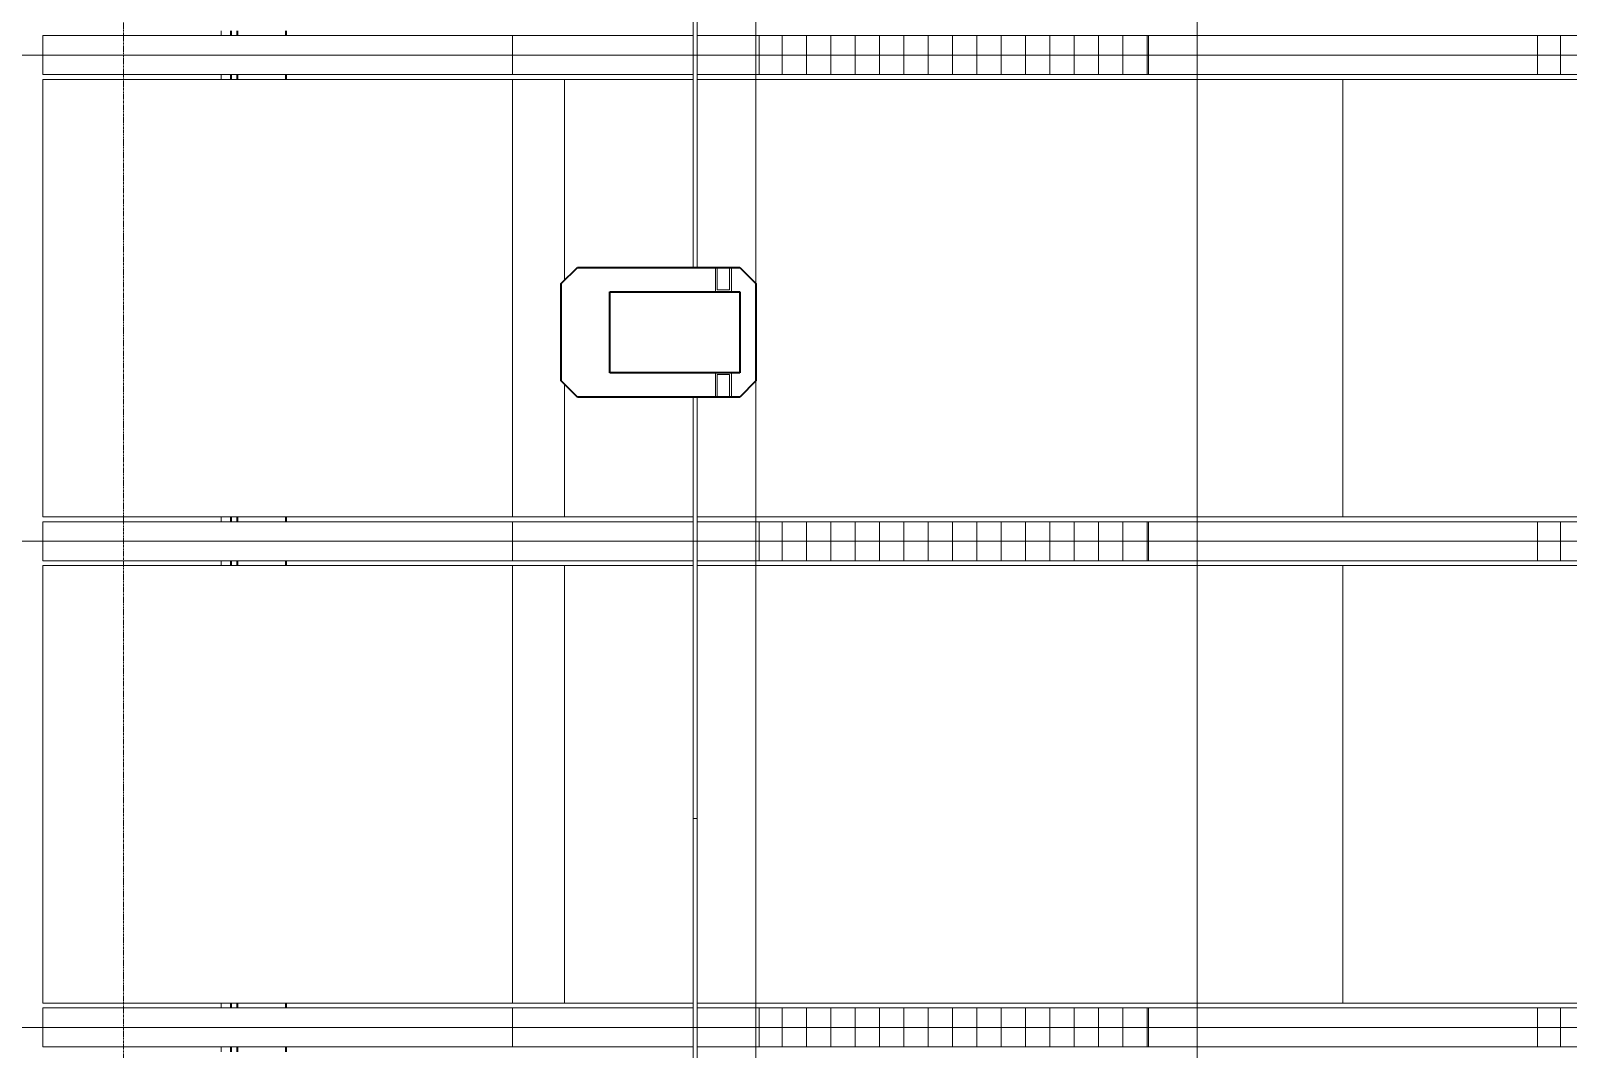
# Model space of a CAD drawing. Header units: millimetres. Extents: x -672391 to -598136, y -134 to 46410.
# Drawn here: x -633203 to -628463, y 26747 to 29889 of the extents above; entities that cross this region are included whole.
import ezdxf

# ---------------------------------------------------------------- set-up
doc = ezdxf.new("R2010")
doc.units = ezdxf.units.MM
doc.linetypes.add('DPA_Grid _ Level 100', pattern=[10, 5.5, -1.6, 1.3, -1.6])
doc.linetypes.add('DPA_Hidden 50', pattern=[3, 2, -1])
for name, color, linetype, lineweight in [('A-ANNO-NOTE', 3, 'Continuous', 25), ('A-COLS-E', 1, 'Continuous', 35), ('A-COLS-HDLN', 2, 'Continuous', 9), ('A-DETL', 1, 'Continuous', 70), ('A-GLAZ-CURT', 2, 'Continuous', 9), ('A-GLAZ-CWMG', 2, 'Continuous', 35), ('S-GRID', 251, 'Continuous', 9)]:
    doc.layers.add(name, color=color, linetype=linetype, lineweight=lineweight)

# ---------------------------------------------------------------- blocks, each defined once
blk = doc.blocks.new('DPA_Rectangular - 250 x 400 mm-11952625-4212-01 ENLARGED ENTRANCE 2 GROUND LEVEL - REFLECTED CEILING PLAN')
at = {"layer": 'A-COLS-E'}
for p, q in [((-200, -125), (-200, 125)), ((-200, 125), (200, 125)), ((200, 125), (200, -125)), ((200, -125), (-200, -125))]:
    blk.add_line(p, q, dxfattribs=at)
blk = doc.blocks.new('DPA_Rectangular Tuscan Column - Rectangular Tuscan Column-V20-4212-01 ENLARGED ENTRANCE 2 GROUND LEVEL - REFLECTED CEILING PLAN')
at = {"layer": 'A-COLS-E'}
for p, q in [((-200, 250), (-150, 300)), ((-150, 300), (150, 300)), ((150, 300), (200, 250)), ((-200, -250), (-200, 250)), ((200, 250), (200, -250)), ((-150, -300), (-200, -250)), ((200, -250), (150, -300)), ((150, -300), (-150, -300))]:
    blk.add_line(p, q, dxfattribs=at)
at = {"layer": 'A-COLS-HDLN'}
for p, q in [((-125, 250), (125, 250)), ((-125, -150), (-125, 250)), ((125, 250), (125, -150)), ((-200, 225), (-125, 225)), ((-200, 219), (-200, 225)), ((-131, 219), (-200, 219)), ((-131, 181), (-131, 219)), ((-125, 225), (-125, 175)), ((125, 225), (200, 225)), ((125, 175), (125, 225)), ((131, 219), (131, 181)), ((200, 219), (131, 219)), ((200, 225), (200, 219)), ((-200, 181), (-131, 181)), ((-200, 175), (-200, 181)), ((-125, 175), (-200, 175)), ((200, 175), (125, 175)), ((131, 181), (200, 181)), ((200, 181), (200, 175)), ((125, -150), (-125, -150))]:
    blk.add_line(p, q, dxfattribs=at)
blk = doc.blocks.new('System Panel - Entrance Glazed 12mm-14709534-4212-01 ENLARGED ENTRANCE 2 GROUND LEVEL - REFLECTED CEILING PLAN')
at = {"layer": 'A-GLAZ-CURT'}
for p, q in [((-850, -6), (-850, 6)), ((-850, 6), (450, 6)), ((850, 6), (850, -6)), ((450, -6), (-850, -6))]:
    blk.add_line(p, q, dxfattribs=at)
blk = doc.blocks.new('System Panel - Entrance Glazed 12mm-14709533-4212-01 ENLARGED ENTRANCE 2 GROUND LEVEL - REFLECTED CEILING PLAN')
at = {"layer": 'A-GLAZ-CURT'}
for p, q in [((-650, -6), (-650, 6)), ((-650, 6), (650, 6)), ((650, 6), (650, -6)), ((650, -6), (-650, -6))]:
    blk.add_line(p, q, dxfattribs=at)
blk = doc.blocks.new('DPA_CP_Entrance Canopy Lower - Depth 4200-V36-4212-01 ENLARGED ENTRANCE 2 GROUND LEVEL - REFLECTED CEILING PLAN')
at = {"layer": 'A-GLAZ-CURT'}
for p, q in [((-633165.5, 31314), (-634635.6, 31314)), ((-634635.6, 29814), (-634635.6, 31314)), ((-633365.5, 31314), (-633165.5, 31314)), ((-633165.5, 31314), (-633365.5, 31314)), ((-633165.5, 31314), (-633365.5, 31314)), ((-633365.5, 31314), (-633165.5, 31314)), ((-633365.5, 31314), (-633165.5, 31314)), ((-634835.6, 31239.2), (-634835.6, 31254.2)), ((-634835.6, 31239.2), (-634835.6, 31254.2)), ((-634635.6, 31239.2), (-634635.6, 31252)), ((-632615.5, 31239.1), (-632615.5, 31254.1)), ((-632615.5, 31239.1), (-632615.5, 31254.1)), ((-634835.6, 29874.2), (-634835.6, 29889.2)), ((-634835.6, 29874.2), (-634835.6, 29889.2)), ((-634635.6, 29874.2), (-634635.6, 29889.2)), ((-632615.5, 29874.1), (-632615.5, 29889.1)), ((-632615.5, 29874.1), (-632615.5, 29889.1)), ((-634635.6, 29814), (-633165.5, 29814)), ((-633365.5, 29814), (-633165.5, 29814)), ((-633165.5, 29814), (-633365.5, 29814)), ((-633165.5, 29814), (-633365.5, 29814)), ((-633365.5, 29814), (-633165.5, 29814)), ((-633165.5, 29814), (-633365.5, 29814))]:
    blk.add_line(p, q, dxfattribs=at)
blk = doc.blocks.new('DPA_CP_Entrance Canopy Lower - Depth 4200-V37-4212-01 ENLARGED ENTRANCE 2 GROUND LEVEL - REFLECTED CEILING PLAN')
at = {"layer": 'A-GLAZ-CURT'}
for p, q in [((-633165.5, 29814), (-634635.6, 29814)), ((-634635.6, 28314), (-634635.6, 29814)), ((-633365.5, 29814), (-633165.5, 29814)), ((-633165.5, 29814), (-633365.5, 29814)), ((-633165.5, 29814), (-633365.5, 29814)), ((-633365.5, 29814), (-633165.5, 29814)), ((-633365.5, 29814), (-633165.5, 29814)), ((-634835.6, 29739.2), (-634835.6, 29754.2)), ((-634835.6, 29739.2), (-634835.6, 29754.2)), ((-634635.6, 29739.2), (-634635.6, 29754.2)), ((-632615.5, 29739.1), (-632615.5, 29754.1)), ((-632615.5, 29739.1), (-632615.5, 29754.1)), ((-634835.6, 28374.2), (-634835.6, 28389.2)), ((-634835.6, 28374.2), (-634835.6, 28389.2)), ((-634635.6, 28374.2), (-634635.6, 28389.2)), ((-632615.5, 28374.1), (-632615.5, 28389.1)), ((-632615.5, 28374.1), (-632615.5, 28389.1)), ((-634635.6, 28314), (-633165.5, 28314)), ((-633365.5, 28314), (-633165.5, 28314)), ((-633165.5, 28314), (-633365.5, 28314)), ((-633165.5, 28314), (-633365.5, 28314)), ((-633365.5, 28314), (-633165.5, 28314)), ((-633165.5, 28314), (-633365.5, 28314))]:
    blk.add_line(p, q, dxfattribs=at)
blk = doc.blocks.new('DPA_CP_Entrance Canopy Lower - Depth 4200-V35-4212-01 ENLARGED ENTRANCE 2 GROUND LEVEL - REFLECTED CEILING PLAN')
at = {"layer": 'A-GLAZ-CURT'}
for p, q in [((-633165.5, 32814), (-634635.6, 32814)), ((-634635.6, 31314), (-634635.6, 32814)), ((-633365.5, 32814), (-633165.5, 32814)), ((-633165.5, 32814), (-633365.5, 32814)), ((-633165.5, 32814), (-633365.5, 32814)), ((-633365.5, 32814), (-633165.5, 32814)), ((-633365.5, 32814), (-633165.5, 32814)), ((-634835.6, 32739.2), (-634835.6, 32754.2)), ((-634835.6, 32739.2), (-634835.6, 32754.2)), ((-632615.5, 32739.1), (-632615.5, 32754.1)), ((-632615.5, 32739.1), (-632615.5, 32754.1)), ((-634635.6, 32739.2), (-634635.6, 32754)), ((-634835.6, 31374.2), (-634835.6, 31389.2)), ((-634835.6, 31374.2), (-634835.6, 31389.2)), ((-634635.6, 31372), (-634635.6, 31389.2)), ((-632615.5, 31374.1), (-632615.5, 31389.1)), ((-632615.5, 31374.1), (-632615.5, 31389.1)), ((-634635.6, 31314), (-633165.5, 31314)), ((-633365.5, 31314), (-633165.5, 31314)), ((-633165.5, 31314), (-633365.5, 31314)), ((-633165.5, 31314), (-633365.5, 31314)), ((-633365.5, 31314), (-633165.5, 31314)), ((-633165.5, 31314), (-633365.5, 31314))]:
    blk.add_line(p, q, dxfattribs=at)
blk = doc.blocks.new('Rectangular Mullion - Entrance Louver Top-V43-4212-01 ENLARGED ENTRANCE 2 GROUND LEVEL - REFLECTED CEILING PLAN')
at = {"layer": 'A-GLAZ-CWMG'}
for p, q in [((-632585.5, 26874.1), (-632585.5, 26889.1)), ((-632585.5, 26874.1), (-632585.5, 26889.1)), ((-632565.5, 26874.1), (-632565.5, 26889.1)), ((-632565.5, 26874.1), (-632565.5, 26889.1)), ((-632415.5, 26874.1), (-632415.5, 26889.1)), ((-632415.5, 26874.1), (-632415.5, 26889.1)), ((-632585.5, 26739.1), (-632585.5, 26754.1)), ((-632585.5, 26739.1), (-632585.5, 26754.1)), ((-632565.5, 26739.1), (-632565.5, 26754.1)), ((-632565.5, 26739.1), (-632565.5, 26754.1)), ((-632415.5, 26739.1), (-632415.5, 26754.1)), ((-632415.5, 26739.1), (-632415.5, 26754.1))]:
    blk.add_line(p, q, dxfattribs=at)
blk = doc.blocks.new('Rectangular Mullion - Entrance Louver Top-V44-4212-01 ENLARGED ENTRANCE 2 GROUND LEVEL - REFLECTED CEILING PLAN')
at = {"layer": 'A-GLAZ-CWMG'}
for p, q in [((-632585.5, 28374.1), (-632585.5, 28389.1)), ((-632585.5, 28374.1), (-632585.5, 28389.1)), ((-632565.5, 28374.1), (-632565.5, 28389.1)), ((-632565.5, 28374.1), (-632565.5, 28389.1)), ((-632415.5, 28374.1), (-632415.5, 28389.1)), ((-632415.5, 28374.1), (-632415.5, 28389.1)), ((-632585.5, 28239.1), (-632585.5, 28254.1)), ((-632585.5, 28239.1), (-632585.5, 28254.1)), ((-632565.5, 28239.1), (-632565.5, 28254.1)), ((-632565.5, 28239.1), (-632565.5, 28254.1)), ((-632415.5, 28239.1), (-632415.5, 28254.1)), ((-632415.5, 28239.1), (-632415.5, 28254.1))]:
    blk.add_line(p, q, dxfattribs=at)
blk = doc.blocks.new('Rectangular Mullion - Entrance Louver Top-V45-4212-01 ENLARGED ENTRANCE 2 GROUND LEVEL - REFLECTED CEILING PLAN')
at = {"layer": 'A-GLAZ-CWMG'}
for p, q in [((-632585.5, 29874.1), (-632585.5, 29889.1)), ((-632585.5, 29874.1), (-632585.5, 29889.1)), ((-632565.5, 29874.1), (-632565.5, 29889.1)), ((-632565.5, 29874.1), (-632565.5, 29889.1)), ((-632415.5, 29874.1), (-632415.5, 29889.1)), ((-632415.5, 29874.1), (-632415.5, 29889.1)), ((-632585.5, 29739.1), (-632585.5, 29754.1)), ((-632585.5, 29739.1), (-632585.5, 29754.1)), ((-632565.5, 29739.1), (-632565.5, 29754.1)), ((-632565.5, 29739.1), (-632565.5, 29754.1)), ((-632415.5, 29739.1), (-632415.5, 29754.1)), ((-632415.5, 29739.1), (-632415.5, 29754.1))]:
    blk.add_line(p, q, dxfattribs=at)
blk = doc.blocks.new('DPA_CP_Metal Ceiling Panel - Vertical Panel Entrance-12683665-4212-01 ENLARGED ENTRANCE 2 GROUND LEVEL - REFLECTED CEILING PLAN')
at = {"layer": 'A-GLAZ-CURT'}
for p, q in [((-629757.4, 19374.1), (-629757.4, 19254.1)), ((-629757.4, 19374.1), (-628557.4, 19374.1)), ((-629757.4, 19374.1), (-628557.4, 19374.1)), ((-629757.4, 19254.1), (-629757.4, 19374.1)), ((-629757.4, 19374.1), (-629757.4, 19254.1)), ((-628557.4, 19374.1), (-629757.4, 19374.1)), ((-628557.4, 19374.1), (-628557.4, 19254.1)), ((-628557.4, 19374.1), (-628557.4, 19254.1)), ((-628557.4, 19254.1), (-628557.4, 19374.1)), ((-629757.4, 19254.1), (-628557.4, 19254.1)), ((-628557.4, 19254.1), (-629757.4, 19254.1)), ((-629757.4, 19254.1), (-628557.4, 19254.1))]:
    blk.add_line(p, q, dxfattribs=at)
blk = doc.blocks.new('DPA_CP_Metal Ceiling Luminaire - Linear Luminaire Entrance-V52-4212-01 ENLARGED ENTRANCE 2 GROUND LEVEL - REFLECTED CEILING PLAN')
at = {"layer": 'A-GLAZ-CURT'}
h = blk.add_hatch(dxfattribs=at)
h.set_pattern_fill('FP_6', color=256, style=0, pattern_type=2)
h.set_pattern_definition([(270, (-627736.53, 17847.804), (-75, -5e-15), [])])
h.paths.add_polyline_path([(-628557.4, 19254.1), (-627357.4, 19254.1), (-627357.4, 19374.1), (-628557.4, 19374.1)])
for p, q in [((-628557.4, 19374.1), (-627357.4, 19374.1)), ((-628557.4, 19254.1), (-628557.4, 19374.1)), ((-628557.4, 19374.1), (-628557.4, 19254.1)), ((-627357.4, 19374.1), (-628557.4, 19374.1)), ((-627357.4, 19374.1), (-627357.4, 19254.1)), ((-627357.4, 19254.1), (-627357.4, 19374.1)), ((-627357.4, 19254.1), (-628557.4, 19254.1)), ((-628557.4, 19254.1), (-627357.4, 19254.1))]:
    blk.add_line(p, q, dxfattribs=at)
blk = doc.blocks.new('System Panel - DPA-AR_Metal Ceiling Rectangular Panel-12707631-4212-01 ENLARGED ENTRANCE 2 GROUND LEVEL - REFLECTED CEILING PLAN')
at = {"layer": 'A-GLAZ-CURT'}
for p, q in [((-631717.4, 19374.1), (-631160.4, 19374.1)), ((-631717.4, 19254.1), (-631717.4, 19374.1)), ((-631717.4, 19374.1), (-631717.4, 19254.1)), ((-631160.4, 19374.1), (-631717.4, 19374.1)), ((-631148.4, 19374.1), (-630957.4, 19374.1)), ((-630957.4, 19374.1), (-631148.4, 19374.1)), ((-630957.4, 19374.1), (-630957.4, 19254.1)), ((-630957.4, 19254.1), (-630957.4, 19374.1)), ((-631160.4, 19254.1), (-631717.4, 19254.1)), ((-631717.4, 19254.1), (-631160.4, 19254.1)), ((-630957.4, 19254.1), (-631148.4, 19254.1)), ((-631148.4, 19254.1), (-630957.4, 19254.1))]:
    blk.add_line(p, q, dxfattribs=at)
blk = doc.blocks.new('System Panel - DPA-AR_Metal Ceiling Rectangular Panel-V55-4212-01 ENLARGED ENTRANCE 2 GROUND LEVEL - REFLECTED CEILING PLAN')
at = {"layer": 'A-GLAZ-CURT'}
for p, q in [((-631557.4, 20889.1), (-631557.4, 22239.1)), ((-631557.4, 22239.1), (-631160.4, 22239.1)), ((-631160.4, 22239.1), (-631557.4, 22239.1)), ((-631557.4, 22239.1), (-631557.4, 20889.1)), ((-631148.4, 22239.1), (-629157.4, 22239.1)), ((-629157.4, 22239.1), (-631148.4, 22239.1)), ((-629157.4, 22239.1), (-629157.4, 20889.1)), ((-629157.4, 20889.1), (-629157.4, 22239.1)), ((-631160.4, 20889.1), (-631557.4, 20889.1)), ((-631557.4, 20889.1), (-631160.4, 20889.1)), ((-629157.4, 20889.1), (-631148.4, 20889.1)), ((-631148.4, 20889.1), (-629157.4, 20889.1))]:
    blk.add_line(p, q, dxfattribs=at)
blk = doc.blocks.new('System Panel - DPA-AR_Metal Ceiling Rectangular Panel-V51-4212-01 ENLARGED ENTRANCE 2 GROUND LEVEL - REFLECTED CEILING PLAN')
at = {"layer": 'A-GLAZ-CURT'}
for p, q in [((-629157.4, 19389.1), (-629157.4, 20739.1)), ((-629157.4, 20739.1), (-626757.4, 20739.1)), ((-626757.4, 20739.1), (-629157.4, 20739.1)), ((-629157.4, 20739.1), (-629157.4, 19389.1)), ((-626757.4, 20739.1), (-626757.4, 19389.1)), ((-626757.4, 19389.1), (-626757.4, 20739.1)), ((-626757.4, 19389.1), (-629157.4, 19389.1)), ((-629157.4, 19389.1), (-626757.4, 19389.1))]:
    blk.add_line(p, q, dxfattribs=at)
blk = doc.blocks.new('System Panel - DPA-AR_Metal Ceiling Rectangular Panel-12707630-4212-01 ENLARGED ENTRANCE 2 GROUND LEVEL - REFLECTED CEILING PLAN')
at = {"layer": 'A-GLAZ-CURT'}
for p, q in [((-626757.4, 19389.1), (-626757.4, 20739.1)), ((-626757.4, 20739.1), (-626597.4, 20739.1)), ((-626597.4, 20739.1), (-626757.4, 20739.1)), ((-626757.4, 20739.1), (-626757.4, 19389.1)), ((-626597.4, 20739.1), (-626597.4, 19389.1)), ((-626597.4, 19389.1), (-626597.4, 20739.1)), ((-626597.4, 19389.1), (-626757.4, 19389.1)), ((-626757.4, 19389.1), (-626597.4, 19389.1))]:
    blk.add_line(p, q, dxfattribs=at)
blk = doc.blocks.new('System Panel - DPA-AR_Metal Ceiling Rectangular Panel-12679260-4212-01 ENLARGED ENTRANCE 2 GROUND LEVEL - REFLECTED CEILING PLAN')
at = {"layer": 'A-GLAZ-CURT'}
for p, q in [((-631557.4, 20119), (-631557.4, 20739.1)), ((-631557.4, 20739.1), (-631160.4, 20739.1)), ((-631160.4, 20739.1), (-631557.4, 20739.1)), ((-631557.4, 20739.1), (-631557.4, 20119)), ((-631148.4, 20739.1), (-629157.4, 20739.1)), ((-629157.4, 20739.1), (-631148.4, 20739.1)), ((-629157.4, 20739.1), (-629157.4, 19389.1)), ((-629157.4, 19389.1), (-629157.4, 20739.1)), ((-631557.4, 19389.1), (-631557.4, 19799)), ((-631557.4, 19799), (-631557.4, 19389.1)), ((-631160.4, 19389.1), (-631557.4, 19389.1)), ((-631557.4, 19389.1), (-631160.4, 19389.1)), ((-629157.4, 19389.1), (-631148.4, 19389.1)), ((-631148.4, 19389.1), (-629157.4, 19389.1))]:
    blk.add_line(p, q, dxfattribs=at)
blk = doc.blocks.new('System Panel - DPA-AR_Metal Ceiling Rectangular Panel-V53-4212-01 ENLARGED ENTRANCE 2 GROUND LEVEL - REFLECTED CEILING PLAN')
at = {"layer": 'A-GLAZ-CURT'}
for p, q in [((-631717.4, 19389.1), (-631717.4, 20739.1)), ((-631717.4, 20739.1), (-631557.4, 20739.1)), ((-631557.4, 20739.1), (-631717.4, 20739.1)), ((-631717.4, 20739.1), (-631717.4, 19389.1)), ((-631557.4, 20739.1), (-631557.4, 20119)), ((-631557.4, 20119), (-631557.4, 20739.1)), ((-631557.4, 19799), (-631557.4, 19389.1)), ((-631557.4, 19389.1), (-631557.4, 19799)), ((-631557.4, 19389.1), (-631717.4, 19389.1)), ((-631717.4, 19389.1), (-631557.4, 19389.1))]:
    blk.add_line(p, q, dxfattribs=at)
blk = doc.blocks.new('System Panel - DPA-AR_Metal Ceiling Rectangular Panel-16088657-4212-01 ENLARGED ENTRANCE 2 GROUND LEVEL - REFLECTED CEILING PLAN')
at = {"layer": 'A-GLAZ-CURT'}
for p, q in [((-633165.5, 31374.1), (-631717.4, 31374.1)), ((-633165.5, 31254.1), (-633165.5, 31374.1)), ((-633165.5, 31374.1), (-633165.5, 31254.1)), ((-631717.4, 31374.1), (-633165.5, 31374.1)), ((-631717.4, 31374.1), (-631717.4, 31254.1)), ((-631717.4, 31254.1), (-631717.4, 31374.1)), ((-631717.4, 31254.1), (-633165.5, 31254.1)), ((-633165.5, 31254.1), (-631717.4, 31254.1))]:
    blk.add_line(p, q, dxfattribs=at)
blk = doc.blocks.new('System Panel - DPA-AR_Metal Ceiling Rectangular Panel-16088921-4212-01 ENLARGED ENTRANCE 2 GROUND LEVEL - REFLECTED CEILING PLAN')
at = {"layer": 'A-GLAZ-CURT'}
for p, q in [((-633165.5, 29889.1), (-633165.5, 31239.1)), ((-633165.5, 31239.1), (-631717.4, 31239.1)), ((-631717.4, 31239.1), (-633165.5, 31239.1)), ((-633165.5, 31239.1), (-633165.5, 29889.1)), ((-631717.4, 31239.1), (-631717.4, 29889.1)), ((-631717.4, 29889.1), (-631717.4, 31239.1)), ((-631717.4, 29889.1), (-633165.5, 29889.1)), ((-633165.5, 29889.1), (-631717.4, 29889.1))]:
    blk.add_line(p, q, dxfattribs=at)
blk = doc.blocks.new('DPA_AN_Section Line - UP-Left-16608746-4212-01 ENLARGED ENTRANCE 2 GROUND LEVEL - REFLECTED CEILING PLAN')
at = {"layer": 'A-ANNO-NOTE', "lineweight": 9}
blk.add_hatch(color=256, dxfattribs=at).paths.add_polyline_path([(50, -9), (48, -9), (48, 0), (50, 0)])
h = blk.add_hatch(color=256, dxfattribs=at)
edge = h.paths.add_edge_path()
edge.add_arc((0, -0.028), 7.5, 180, 360)
edge.add_line((7.5, -0.028), (10.682, -0.028))
edge.add_line((10.682, -0.028), (0, -10.71))
edge.add_line((0, -10.71), (-10.682, -0.028))
edge.add_line((-10.682, -0.028), (-7.5, -0.028))
at = {"layer": 'A-ANNO-NOTE', "lineweight": 18}
for p, q in [((-7.5, 0), (7.5, 0)), ((50, 0), (48, 0)), ((48, 0), (48, -9)), ((50, -9), (50, 0)), ((-7.5, -0.028), (-10.682, -0.028)), ((-10.682, -0.028), (0, -10.71)), ((0, -10.71), (10.682, -0.028)), ((10.682, -0.028), (7.5, -0.028)), ((48, -9), (50, -9))]:
    blk.add_line(p, q, dxfattribs=at)
at = {"layer": 'A-ANNO-NOTE', "lineweight": 9}
blk.add_line((7.5, 0), (50, 0), dxfattribs=at)
at = {"layer": 'A-ANNO-NOTE', "lineweight": 18}
blk.add_circle((0, 0.028), 7.5, dxfattribs=at)
blk.add_arc((0, -0.028), 7.5, 180, 360, dxfattribs=at)

msp = doc.modelspace()

# ---------------------------------------------------------------- linework, layer by layer
at = {"layer": 'A-DETL', "color": 8, "linetype": 'DPA_Hidden 50', "lineweight": 9}
for p, q in [((-630967.4, 19106.8), (-630967.4, 36459)), ((-629607.4, 35954.1), (-629607.4, 14554.1)), ((-636011.5, 29814.1), (-621611.5, 29814.1)), ((-636011.5, 28314.1), (-621611.5, 28314.1)), ((-636011.5, 26814.1), (-621611.5, 26814.1))]:
    msp.add_line(p, q, dxfattribs=at)
at = {"layer": 'S-GRID', "linetype": 'DPA_Grid _ Level 100'}
msp.add_line((-632917.4, 8816.5), (-632917.4, 42872.7), dxfattribs=at)

# ---------------------------------------------------------------- block references
at = {"layer": 'A-ANNO-NOTE', "xscale": 100, "yscale": 100, "zscale": 100, "rotation": 90.00000000000146}
msp.add_blockref('DPA_AN_Section Line - UP-Left-16608746-4212-01 ENLARGED ENTRANCE 2 GROUND LEVEL - REFLECTED CEILING PLAN', (-634235.6, 23167.5), dxfattribs=at)
at = {"layer": 'A-COLS-E', "rotation": 269.9999999999994}
msp.add_blockref('DPA_Rectangular Tuscan Column - Rectangular Tuscan Column-V20-4212-01 ENLARGED ENTRANCE 2 GROUND LEVEL - REFLECTED CEILING PLAN', (-631267.4, 28959), dxfattribs=at)
at = {"layer": 'A-COLS-E'}
msp.add_blockref('DPA_Rectangular - 250 x 400 mm-11952625-4212-01 ENLARGED ENTRANCE 2 GROUND LEVEL - REFLECTED CEILING PLAN', (-631217.4, 28959), dxfattribs=at)
at = {"layer": 'A-GLAZ-CURT'}
for name, p in [('DPA_CP_Entrance Canopy Lower - Depth 4200-V36-4212-01 ENLARGED ENTRANCE 2 GROUND LEVEL - REFLECTED CEILING PLAN', (0, 0)), ('System Panel - DPA-AR_Metal Ceiling Rectangular Panel-16088657-4212-01 ENLARGED ENTRANCE 2 GROUND LEVEL - REFLECTED CEILING PLAN', (0, -1500)), ('System Panel - DPA-AR_Metal Ceiling Rectangular Panel-12707631-4212-01 ENLARGED ENTRANCE 2 GROUND LEVEL - REFLECTED CEILING PLAN', (0, 10500)), ('DPA_CP_Metal Ceiling Luminaire - Linear Luminaire Entrance-V52-4212-01 ENLARGED ENTRANCE 2 GROUND LEVEL - REFLECTED CEILING PLAN', (-2400, 10500)), ('DPA_CP_Metal Ceiling Panel - Vertical Panel Entrance-12683665-4212-01 ENLARGED ENTRANCE 2 GROUND LEVEL - REFLECTED CEILING PLAN', (0, 10500)), ('DPA_CP_Metal Ceiling Luminaire - Linear Luminaire Entrance-V52-4212-01 ENLARGED ENTRANCE 2 GROUND LEVEL - REFLECTED CEILING PLAN', (0, 10500)), ('DPA_CP_Entrance Canopy Lower - Depth 4200-V37-4212-01 ENLARGED ENTRANCE 2 GROUND LEVEL - REFLECTED CEILING PLAN', (0, 0)), ('System Panel - DPA-AR_Metal Ceiling Rectangular Panel-16088921-4212-01 ENLARGED ENTRANCE 2 GROUND LEVEL - REFLECTED CEILING PLAN', (0, -1500)), ('System Panel - DPA-AR_Metal Ceiling Rectangular Panel-V53-4212-01 ENLARGED ENTRANCE 2 GROUND LEVEL - REFLECTED CEILING PLAN', (0, 9000)), ('System Panel - DPA-AR_Metal Ceiling Rectangular Panel-12679260-4212-01 ENLARGED ENTRANCE 2 GROUND LEVEL - REFLECTED CEILING PLAN', (0, 9000)), ('System Panel - DPA-AR_Metal Ceiling Rectangular Panel-V51-4212-01 ENLARGED ENTRANCE 2 GROUND LEVEL - REFLECTED CEILING PLAN', (0, 9000)), ('System Panel - DPA-AR_Metal Ceiling Rectangular Panel-16088657-4212-01 ENLARGED ENTRANCE 2 GROUND LEVEL - REFLECTED CEILING PLAN', (0, -3000)), ('System Panel - DPA-AR_Metal Ceiling Rectangular Panel-12707631-4212-01 ENLARGED ENTRANCE 2 GROUND LEVEL - REFLECTED CEILING PLAN', (0, 9000)), ('DPA_CP_Metal Ceiling Luminaire - Linear Luminaire Entrance-V52-4212-01 ENLARGED ENTRANCE 2 GROUND LEVEL - REFLECTED CEILING PLAN', (-2400, 9000)), ('DPA_CP_Metal Ceiling Panel - Vertical Panel Entrance-12683665-4212-01 ENLARGED ENTRANCE 2 GROUND LEVEL - REFLECTED CEILING PLAN', (0, 9000)), ('DPA_CP_Metal Ceiling Luminaire - Linear Luminaire Entrance-V52-4212-01 ENLARGED ENTRANCE 2 GROUND LEVEL - REFLECTED CEILING PLAN', (0, 9000)), ('DPA_CP_Entrance Canopy Lower - Depth 4200-V35-4212-01 ENLARGED ENTRANCE 2 GROUND LEVEL - REFLECTED CEILING PLAN', (0, -4500)), ('System Panel - DPA-AR_Metal Ceiling Rectangular Panel-16088921-4212-01 ENLARGED ENTRANCE 2 GROUND LEVEL - REFLECTED CEILING PLAN', (0, -3000)), ('System Panel - DPA-AR_Metal Ceiling Rectangular Panel-12707630-4212-01 ENLARGED ENTRANCE 2 GROUND LEVEL - REFLECTED CEILING PLAN', (-4960, 7500)), ('System Panel - DPA-AR_Metal Ceiling Rectangular Panel-V55-4212-01 ENLARGED ENTRANCE 2 GROUND LEVEL - REFLECTED CEILING PLAN', (0, 6000)), ('System Panel - DPA-AR_Metal Ceiling Rectangular Panel-V51-4212-01 ENLARGED ENTRANCE 2 GROUND LEVEL - REFLECTED CEILING PLAN', (0, 7500)), ('System Panel - DPA-AR_Metal Ceiling Rectangular Panel-16088657-4212-01 ENLARGED ENTRANCE 2 GROUND LEVEL - REFLECTED CEILING PLAN', (0, -4500)), ('System Panel - DPA-AR_Metal Ceiling Rectangular Panel-12707631-4212-01 ENLARGED ENTRANCE 2 GROUND LEVEL - REFLECTED CEILING PLAN', (0, 7500)), ('DPA_CP_Metal Ceiling Luminaire - Linear Luminaire Entrance-V52-4212-01 ENLARGED ENTRANCE 2 GROUND LEVEL - REFLECTED CEILING PLAN', (-2400, 7500)), ('DPA_CP_Metal Ceiling Panel - Vertical Panel Entrance-12683665-4212-01 ENLARGED ENTRANCE 2 GROUND LEVEL - REFLECTED CEILING PLAN', (0, 7500)), ('DPA_CP_Metal Ceiling Luminaire - Linear Luminaire Entrance-V52-4212-01 ENLARGED ENTRANCE 2 GROUND LEVEL - REFLECTED CEILING PLAN', (0, 7500)), ('DPA_CP_Entrance Canopy Lower - Depth 4200-V36-4212-01 ENLARGED ENTRANCE 2 GROUND LEVEL - REFLECTED CEILING PLAN', (0, -4500))]:
    msp.add_blockref(name, p, dxfattribs=at)
at = {"layer": 'A-GLAZ-CURT', "rotation": 270}
for name, p in [('System Panel - Entrance Glazed 12mm-14709534-4212-01 ENLARGED ENTRANCE 2 GROUND LEVEL - REFLECTED CEILING PLAN', (-631154.4, 29609)), ('System Panel - Entrance Glazed 12mm-14709533-4212-01 ENLARGED ENTRANCE 2 GROUND LEVEL - REFLECTED CEILING PLAN', (-631154.4, 28109)), ('System Panel - Entrance Glazed 12mm-14709534-4212-01 ENLARGED ENTRANCE 2 GROUND LEVEL - REFLECTED CEILING PLAN', (-631154.4, 26609))]:
    msp.add_blockref(name, p, dxfattribs=at)
at = {"layer": 'A-GLAZ-CWMG'}
for name in ['Rectangular Mullion - Entrance Louver Top-V45-4212-01 ENLARGED ENTRANCE 2 GROUND LEVEL - REFLECTED CEILING PLAN', 'Rectangular Mullion - Entrance Louver Top-V44-4212-01 ENLARGED ENTRANCE 2 GROUND LEVEL - REFLECTED CEILING PLAN', 'Rectangular Mullion - Entrance Louver Top-V43-4212-01 ENLARGED ENTRANCE 2 GROUND LEVEL - REFLECTED CEILING PLAN']:
    msp.add_blockref(name, (0, 0), dxfattribs=at)

doc.saveas('drawing.dxf')
